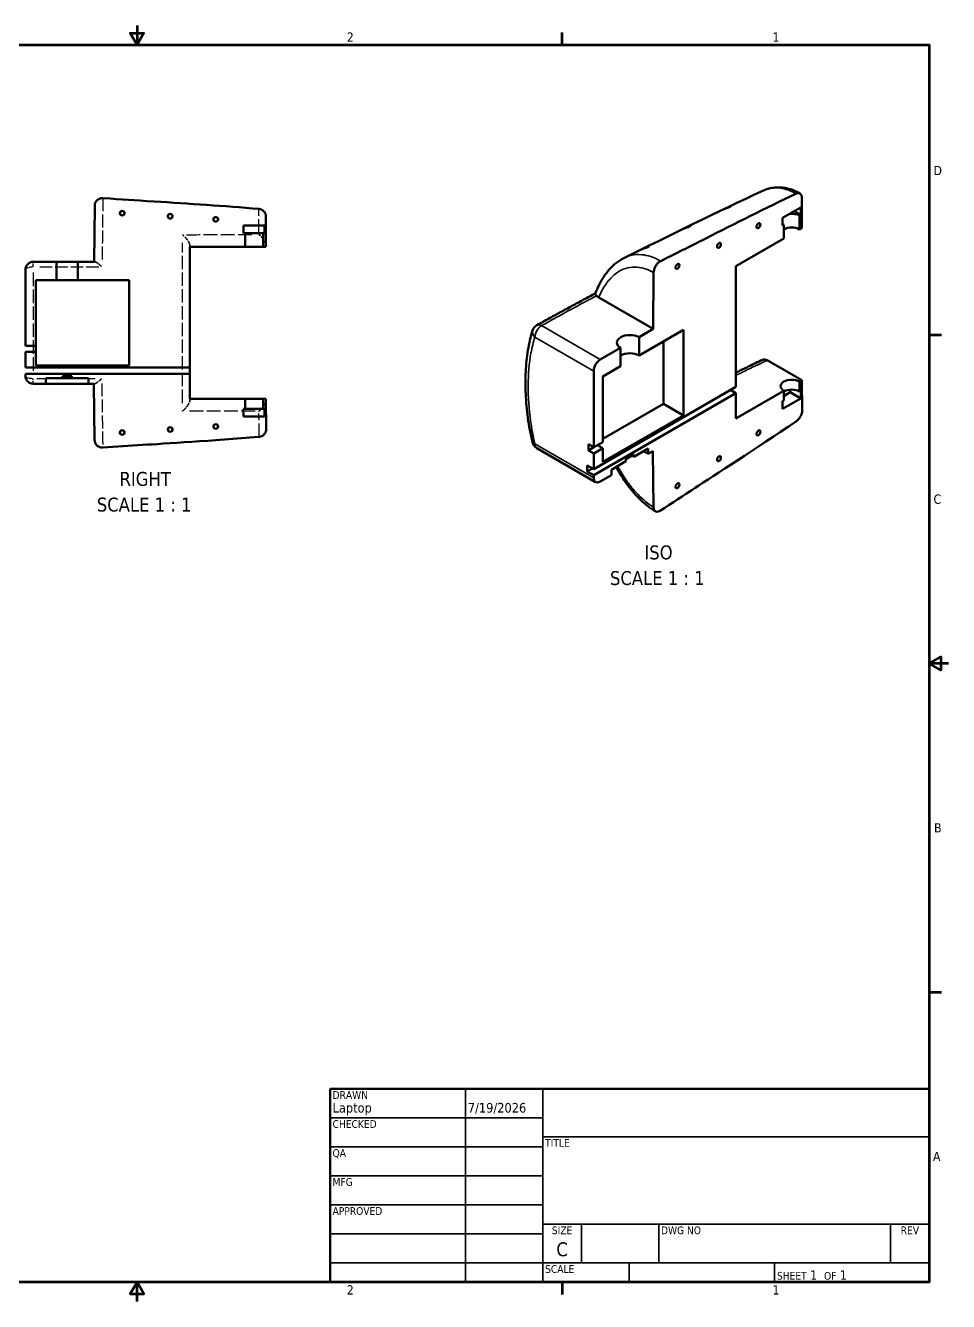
# Model space of a CAD drawing. Header units: millimetres. Extents: x 25 to 1092, y 13 to 851.
# Drawn here: x 485 to 1092, y 13 to 851 of the extents above; entities that cross this region are included whole.
import ezdxf
from ezdxf.enums import TextEntityAlignment as Align

# ---------------------------------------------------------------- set-up
doc = ezdxf.new("R2010")
doc.units = ezdxf.units.MM
doc.header["$LTSCALE"] = 50.8
doc.linetypes.add('DASHED', pattern=[0.2067, 0.1654, -0.0413])
for name, color, linetype, lineweight in [('Border (ANSI)', 7, 'Continuous', 70), ('Hidden (ANSI)', 7, 'DASHED', 35), ('Hidden Narrow (ANSI)', 7, 'DASHED', 25), ('Symbol (ANSI)', 7, 'Continuous', 25), ('Title (ANSI)', 7, 'Continuous', 50), ('Visible (ANSI)', 7, 'Continuous', 50), ('Visible Narrow (ANSI)', 7, 'Continuous', 35)]:
    doc.layers.add(name, color=color, linetype=linetype, lineweight=lineweight)
doc.styles.add('Label Text (ANSI)', font='tahoma.ttf')
doc.styles.add('Note Text (ANSI)', font='tahoma.ttf')
doc.styles.add('Text Style30', font='tahoma.ttf')
doc.styles.add('Text Style38', font='tahoma.ttf')
doc.styles.add('Text Style39', font='tahoma.ttf')

# ---------------------------------------------------------------- blocks, each defined once
blk = doc.blocks.new('Borders Default Border')
at = {"layer": 'Border (ANSI)'}
for p, q in [((16.5, 16.5), (16.5, 16.66)), ((21.25, 12.75), (21.41, 12.75)), ((21.25, 4.25), (21.41, 4.25)), ((16.5, 0.5), (16.5, 0.34))]:
    blk.add_line(p, q, dxfattribs=at)
at = {"layer": 'Border (ANSI)', "flags": 128}
for points in [[(11, 16.75), (11, 16.5), (10.913, 16.65), (11.087, 16.65), (11, 16.5)], [(0.75, 0.5), (0.75, 16.5), (21.25, 16.5), (21.25, 0.5), (0.75, 0.5)], [(21.5, 8.5), (21.25, 8.5), (21.4, 8.587), (21.4, 8.413), (21.25, 8.5)], [(11, 0.25), (11, 0.5), (10.913, 0.35), (11.087, 0.35), (11, 0.5)]]:
    blk.add_lwpolyline(points, dxfattribs=at)
at = {"layer": 'Border (ANSI)', "char_height": 0.12, "attachment_point": 7, "style": 'Note Text (ANSI)'}
for s, insert in [('2', (13.714, 16.54)), ('1', (19.223, 16.54)), ('D', (21.306, 14.815)), ('C', (21.306, 10.563)), ('B', (21.313, 6.315)), ('A', (21.299, 2.065)), ('2', (13.714, 0.34)), ('1', (19.223, 0.34))]:
    blk.add_mtext(s, dxfattribs=dict(at, insert=insert))
blk = doc.blocks.new('Title Blocks ANSI - Large')
at = {"layer": 'Title (ANSI)'}
for p, q in [((5, 7.45), (5, 4.95)), ((12.75, 7.45), (5, 7.45)), ((12.75, 4.95), (12.75, 7.45)), ((5, 4.95), (12.75, 4.95))]:
    blk.add_line(p, q, dxfattribs=at)
at = {"layer": 'Title (ANSI)', "lineweight": 35}
for p, q in [((6.75, 4.95), (6.75, 7.45)), ((7.75, 4.95), (7.75, 7.45)), ((5, 7.075), (7.75, 7.075)), ((7.75, 6.83), (12.75, 6.83)), ((5, 6.7), (7.75, 6.7)), ((5, 6.325), (7.75, 6.325)), ((5, 5.95), (7.75, 5.95)), ((12.75, 5.7), (7.75, 5.7)), ((8.25, 5.2), (8.25, 5.7)), ((9.25, 5.2), (9.25, 5.7)), ((12.25, 5.2), (12.25, 5.7)), ((5, 5.575), (7.75, 5.575)), ((7.75, 5.2), (5, 5.2)), ((12.75, 5.2), (7.75, 5.2)), ((8.87, 5.2), (8.87, 4.95)), ((10.75, 5.2), (10.75, 4.95))]:
    blk.add_line(p, q, dxfattribs=at)
at = {"layer": 'Title (ANSI)', "style": 'Text Style38'}
for s, p in [('DRAWN', (5.03, 7.42)), ('CHECKED', (5.03, 7.045)), ('TITLE', (7.78, 6.8)), ('QA', (5.03, 6.67)), ('MFG', (5.03, 6.295)), ('APPROVED', (5.03, 5.92)), ('DWG NO', (9.28, 5.67)), ('SCALE', (7.78, 5.17))]:
    blk.add_text(s, height=0.1, dxfattribs=at).set_placement(p, align=Align.TOP_LEFT)
for s, p in [('SIZE', (8, 5.67)), ('REV', (12.5, 5.67))]:
    blk.add_text(s, height=0.1, dxfattribs=at).set_placement(p, align=Align.TOP_CENTER)
at = {"layer": 'Title (ANSI)', "insert": (10.78, 4.98), "char_height": 0.12, "attachment_point": 7, "style": 'Note Text (ANSI)'}
blk.add_mtext('\\fTahoma|b0|i0;{\\H0.1000;SHEET}\\fTahoma|b0|i0;{\\H0.1200; 1  }\\fTahoma|b0|i0;{\\H0.1000;OF}\\fTahoma|b0|i0;{\\H0.1200; 1 }', dxfattribs=at)
at = {"layer": 'Title (ANSI)'}
for tag, height, style, p in [('AUTHOR', 0.125, 'Text Style39', (5.03, 7.105)), ('CREATION_DATE', 0.125, 'Text Style39', (6.78, 7.105)), ('CHECKED_BY', 0.125, 'Text Style39', (5.03, 6.73)), ('CHECKED_DATE', 0.125, 'Text Style39', (6.78, 6.73)), ('MFG_APPROVED_BY', 0.125, 'Text Style39', (5.03, 5.98)), ('MFG_APPROVED_DATE', 0.125, 'Text Style39', (6.78, 5.98)), ('ENG_APPROVED_BY', 0.125, 'Text Style39', (5.03, 5.605)), ('ENG_APPROVAL_DATE', 0.125, 'Text Style39', (6.78, 5.605)), ('PART_NUMBER', 0.18, 'Text Style30', (9.28, 5.23))]:
    blk.add_attdef(tag, text='', height=height, dxfattribs=dict(at, style=style)).set_placement(p, align=Align.BOTTOM_LEFT)
at = {"layer": 'Title (ANSI)', "lineweight": 30, "flags": 63}
blk.add_attdef('COMPANY', text='', height=0.125, dxfattribs=at).set_placement((10.25, 7.14), align=Align.MIDDLE_CENTER)
blk.add_attdef('TITLE', text='', height=0.18, dxfattribs=at).set_placement((7.78, 6.223), align=Align.MIDDLE_LEFT)
at = {"layer": 'Title (ANSI)'}
for tag, height, style, p in [('Sheet_Size', 0.18, 'Text Style30', (8, 5.375)), ('REVISION_NUMBER', 0.125, 'Text Style39', (12.5, 5.375))]:
    blk.add_attdef(tag, text='', height=height, dxfattribs=dict(at, style=style)).set_placement(p, align=Align.MIDDLE_CENTER)
at = {"layer": 'Title (ANSI)', "lineweight": 30, "flags": 63}
blk.add_attdef('Initial_View_Scale', text='', height=0.12, dxfattribs=at).set_placement((8.84, 4.98), align=Align.BOTTOM_RIGHT)

msp = doc.modelspace()

# ---------------------------------------------------------------- linework, layer by layer
at = {"layer": 'Hidden (ANSI)', "ltscale": 0.1199}
for p, q in [((593.47, 705.57), (593.47, 706.55)), ((593.47, 604.58), (593.47, 605.57))]:
    msp.add_line(p, q, dxfattribs=at)
at = {"layer": 'Hidden (ANSI)', "ltscale": 0.074575}
msp.add_line((531.03, 695.67), (530.68, 695.67), dxfattribs=at)
at = {"layer": 'Hidden (ANSI)', "ltscale": 0.073981}
msp.add_line((530.47, 615.56), (530.81, 615.56), dxfattribs=at)
at = {"layer": 'Hidden (ANSI)', "ltscale": 0.349112}
for points, knots in [([(593.47, 706.55), (593.47, 706.84), (593.4, 707.17), (593.13, 707.97), (592.9, 708.44), (592.27, 709.54), (591.83, 710.17), (590.96, 711.26), (590.54, 711.74), (589.67, 712.64), (589.21, 713.07), (588.74, 713.46), (588.74, 713.47), (588.74, 713.47)], [-0.9338854, -0.9338854, -0.9338854, -0.9338854, -0.7880215, -0.7880215, -0.6151552, -0.6151552, -0.3848877, -0.3848877, -0.1954749, -0.1954749, 0, 0, 0.0014095, 0.0014095, 0.0014095, 0.0014095]), ([(588.74, 597.66), (588.74, 597.66), (588.74, 597.67), (589.21, 598.06), (589.67, 598.49), (590.54, 599.39), (590.96, 599.87), (591.83, 600.96), (592.27, 601.6), (592.9, 602.69), (593.13, 603.16), (593.4, 603.96), (593.47, 604.29), (593.47, 604.58)], [-0.9266956, -0.9266956, -0.9266956, -0.9266956, -0.9252991, -0.9252991, -0.7316214, -0.7316214, -0.5439501, -0.5439501, -0.3157997, -0.3157997, -0.1445228, -0.1445228, 0, 0, 0, 0])]:
    msp.add_open_spline(points, degree=3, knots=knots, dxfattribs=at)
at = {"layer": 'Hidden (ANSI)', "ltscale": 0.343503}
msp.add_open_spline([(643.47, 706.78), (643.47, 707.1), (643.4, 707.46), (643.12, 708.32), (642.89, 708.81), (642.23, 709.96), (641.78, 710.61), (640.92, 711.67), (640.53, 712.11), (639.71, 712.94), (639.28, 713.33), (638.85, 713.68), (638.84, 713.68), (638.84, 713.68)], degree=3, knots=[-0.9188115, -0.9188115, -0.9188115, -0.9188115, -0.7705123, -0.7705123, -0.5931986, -0.5931986, -0.3579347, -0.3579347, -0.1812807, -0.1812807, 0, 0, 0.0013977, 0.0013977, 0.0013977, 0.0013977], dxfattribs=at)
at = {"layer": 'Hidden (ANSI)', "ltscale": 0.294575}
msp.add_open_spline([(531.03, 695.67), (531.22, 695.67), (531.49, 695.58), (532.21, 695.22), (532.69, 694.9), (533.61, 694.21), (534.04, 693.86), (534.91, 693.09), (535.37, 692.67), (535.82, 692.23), (535.83, 692.22), (535.83, 692.22)], degree=3, knots=[0, 0, 0, 0, 0.1718149, 0.1718149, 0.4030183, 0.4030183, 0.5880193, 0.5880193, 0.7796542, 0.7796542, 0.7810582, 0.7810582, 0.7810582, 0.7810582], dxfattribs=at)
at = {"layer": 'Hidden (ANSI)', "ltscale": 0.294398}
msp.add_open_spline([(530.81, 615.56), (531, 615.56), (531.27, 615.65), (531.99, 616.01), (532.47, 616.33), (533.38, 617.02), (533.81, 617.37), (534.68, 618.14), (535.14, 618.56), (535.59, 619.01), (535.59, 619.01), (535.6, 619.02)], degree=3, knots=[-0.7857275, -0.7857275, -0.7857275, -0.7857275, -0.612583, -0.612583, -0.3800094, -0.3800094, -0.1933586, -0.1933586, 0, 0, 0.0014132, 0.0014132, 0.0014132, 0.0014132], dxfattribs=at)
at = {"layer": 'Hidden (ANSI)', "ltscale": 0.343799}
msp.add_open_spline([(643.48, 604.38), (643.49, 604.06), (643.42, 603.7), (643.15, 602.84), (642.92, 602.35), (642.28, 601.2), (641.83, 600.56), (640.98, 599.49), (640.59, 599.04), (639.77, 598.21), (639.34, 597.81), (638.9, 597.45), (638.9, 597.45), (638.9, 597.45)], degree=3, knots=[0, 0, 0, 0, 0.1471994, 0.1471994, 0.3222435, 0.3222435, 0.5534356, 0.5534356, 0.7300825, 0.7300825, 0.9114479, 0.9114479, 0.912828, 0.912828, 0.912828, 0.912828], dxfattribs=at)
at = {"layer": 'Hidden Narrow (ANSI)', "ltscale": 0.416998}
for centre in [(549.05, 727.61), (580.6, 725.61), (610.52, 723.61), (580.6, 585.52), (610.52, 587.52), (549.05, 583.52)]:
    msp.add_circle(centre, 1.77, dxfattribs=at)
at = {"layer": 'Hidden Narrow (ANSI)', "ltscale": 0.268415}
msp.add_ellipse((490.47, 690.67), major_axis=(-5, 0), ratio=0.295265, start_param=4.771306, end_param=6.203613, dxfattribs=at)
at = {"layer": 'Hidden Narrow (ANSI)', "ltscale": 0.214369}
msp.add_ellipse((490.47, 690.67), major_axis=(0, 5), ratio=0.021618, start_param=5.075613, end_param=6.219629, dxfattribs=at)
at = {"layer": 'Hidden Narrow (ANSI)', "ltscale": 0.268411}
msp.add_ellipse((490.47, 620.56), major_axis=(-5, 0), ratio=0.29433, start_param=0.079571, end_param=1.511858, dxfattribs=at)
at = {"layer": 'Hidden Narrow (ANSI)', "ltscale": 0.214534}
msp.add_ellipse((490.47, 620.56), major_axis=(0, -5), ratio=0.021588, start_param=0.063605, end_param=1.208502, dxfattribs=at)
at = {"layer": 'Hidden Narrow (ANSI)', "ltscale": 1.004404}
msp.add_open_spline([(536.31, 737.3), (536.31, 737.17), (536.31, 736.98), (536.3, 736.22), (536.29, 735.47), (536.26, 733.29), (536.24, 731.72), (536.19, 728.13), (536.17, 726.12), (536.14, 723.96), (536.11, 721), (536.07, 717.77), (536, 710.99), (535.97, 707.45), (535.91, 701.05), (535.88, 698.25), (535.86, 695.4)], degree=3, knots=[-19.645518, -19.645518, -19.645518, -19.645518, -19.330488, -19.330488, -18.694843, -18.694843, -17.859549, -17.859549, -17.024256, -17.024256, -17.024256, -15.88082, -15.88082, -14.73739, -14.73739, -13.874447, -13.874447, -13.874447, -13.874447], dxfattribs=at)
at = {"layer": 'Hidden Narrow (ANSI)', "ltscale": 1.033069}
msp.add_open_spline([(638.84, 715.02), (638.85, 718.14), (638.86, 721.04), (638.87, 723.49), (638.87, 724.88), (638.88, 726.12), (638.89, 728.74), (638.9, 729.84), (638.9, 730.29), (638.9, 730.32), (638.9, 730.35)], degree=3, knots=[-3.010756, -3.010756, -3.010756, -3.010756, -1.885243, -1.885243, -1.885243, -1.248877, -1.248877, -0.278695, -0.278695, -0.158461, -0.158461, -0.158461, -0.158461], dxfattribs=at)
at = {"layer": 'Hidden Narrow (ANSI)', "ltscale": 1.077241}
msp.add_open_spline([(591.24, 713.48), (600.21, 713.51), (609.17, 713.54), (618.13, 713.58), (622.4, 713.6), (626.67, 713.62), (632.74, 713.65), (634.54, 713.66), (636.34, 713.67)], degree=3, knots=[-5.255546, -5.255546, -5.255546, -5.255546, -2.564816, -2.564816, -2.564816, -1.282408, -1.282408, -0.741511, -0.741511, -0.741511, -0.741511], dxfattribs=at)
at = {"layer": 'Hidden Narrow (ANSI)', "ltscale": 1.046829}
msp.add_open_spline([(588.73, 602.89), (588.73, 606.34), (588.72, 609.92), (588.71, 620.28), (588.71, 627.24), (588.71, 641.34), (588.71, 648.48), (588.71, 655.63), (588.71, 662.78), (588.71, 669.92), (588.71, 684), (588.71, 690.95), (588.72, 701.27), (588.73, 704.82), (588.73, 708.24)], degree=3, knots=[-14.768079, -14.768079, -14.768079, -14.768079, -13.642456, -13.642456, -11.587305, -11.587305, -9.532153, -9.532153, -9.532153, -7.478751, -7.478751, -5.425348, -5.425348, -4.309091, -4.309091, -4.309091, -4.309091], dxfattribs=at)
at = {"layer": 'Hidden Narrow (ANSI)', "ltscale": 1.058012}
msp.add_open_spline([(490.57, 688.57), (490.57, 685.55), (490.56, 682.5), (490.56, 671.79), (490.56, 664.05), (490.56, 656.3), (490.55, 648.48), (490.56, 640.66), (490.56, 629.49), (490.57, 626.06), (490.57, 622.67)], degree=3, knots=[-13.503362, -13.503362, -13.503362, -13.503362, -12.604428, -12.604428, -10.368228, -10.368228, -10.368228, -8.112087, -8.112087, -7.102653, -7.102653, -7.102653, -7.102653], dxfattribs=at)
at = {"layer": 'Hidden Narrow (ANSI)', "ltscale": 0.970231}
msp.add_open_spline([(533.57, 692.21), (525.09, 692.2), (516.6, 692.18), (508.11, 692.17), (504.34, 692.16), (500.57, 692.16), (495.47, 692.15), (494.16, 692.15), (492.84, 692.14)], degree=3, knots=[-4.802742, -4.802742, -4.802742, -4.802742, -2.260087, -2.260087, -2.260087, -1.130043, -1.130043, -0.735252, -0.735252, -0.735252, -0.735252], dxfattribs=at)
at = {"layer": 'Hidden Narrow (ANSI)', "ltscale": 0.965247}
msp.add_open_spline([(492.83, 619.09), (494.13, 619.09), (495.44, 619.09), (500.5, 619.08), (504.25, 619.07), (508.01, 619.07), (516.46, 619.05), (524.9, 619.04), (533.35, 619.02)], degree=3, knots=[-15.085354, -15.085354, -15.085354, -15.085354, -14.694653, -14.694653, -13.569871, -13.569871, -13.569871, -11.038761, -11.038761, -11.038761, -11.038761], dxfattribs=at)
at = {"layer": 'Hidden Narrow (ANSI)', "ltscale": 1.006122}
msp.add_open_spline([(535.64, 615.83), (535.68, 612.46), (535.73, 609.15), (535.82, 602.39), (535.86, 598.95), (535.96, 592.4), (536, 589.29), (536.05, 586.44), (536.08, 584.35), (536.11, 582.41), (536.17, 578.98), (536.19, 577.48), (536.23, 575.46), (536.24, 574.78), (536.25, 574.11), (536.25, 573.94), (536.26, 573.83)], degree=3, knots=[-6.102597, -6.102597, -6.102597, -6.102597, -5.081687, -5.081687, -3.964725, -3.964725, -2.847759, -2.847759, -2.847759, -2.027569, -2.027569, -1.207379, -1.207379, -0.60369, -0.60369, -0.321189, -0.321189, -0.321189, -0.321189], dxfattribs=at)
at = {"layer": 'Hidden Narrow (ANSI)', "ltscale": 1.078426}
msp.add_open_spline([(636.39, 597.46), (634.55, 597.47), (632.71, 597.48), (626.58, 597.51), (622.28, 597.53), (617.99, 597.55), (609.08, 597.59), (600.16, 597.62), (591.25, 597.65)], degree=3, knots=[-15.096447, -15.096447, -15.096447, -15.096447, -14.543423, -14.543423, -13.254124, -13.254124, -13.254124, -10.577452, -10.577452, -10.577452, -10.577452], dxfattribs=at)
at = {"layer": 'Hidden Narrow (ANSI)', "ltscale": 1.032627}
msp.add_open_spline([(639.12, 580.8), (639.12, 580.84), (639.12, 580.9), (639.11, 581.45), (639.09, 582.62), (639.05, 585.36), (639.03, 586.65), (639.02, 588.09), (638.99, 589.97), (638.96, 592.09), (638.93, 594.94), (638.92, 595.52), (638.91, 596.12)], degree=3, knots=[-17.912367, -17.912367, -17.912367, -17.912367, -17.744352, -17.744352, -16.765575, -16.765575, -16.120264, -16.120264, -16.120264, -15.275036, -15.275036, -15.06141, -15.06141, -15.06141, -15.06141], dxfattribs=at)
at = {"layer": 'Visible (ANSI)'}
for p, q in [((995.8, 717.85), (995.8, 737.71)), ((530.97, 732.55), (530.68, 695.67)), ((983.16, 724.56), (995.11, 731.46)), ((995.11, 731.46), (995.11, 726.46)), ((643.47, 705.57), (643.47, 725.43)), ((983.16, 719.56), (983.16, 724.56)), ((995.11, 726.46), (990.78, 728.96)), ((995.11, 726.46), (994.33, 726.01)), ((994.33, 726.01), (994.33, 717)), ((628.87, 714.58), (628.87, 719.58)), ((628.87, 719.58), (642.67, 719.58)), ((629.77, 714.58), (628.87, 714.58)), ((629.77, 705.57), (629.77, 714.58)), ((629.77, 714.58), (641.77, 714.58)), ((641.77, 714.58), (641.77, 705.57)), ((642.67, 714.58), (641.77, 714.58)), ((642.67, 719.58), (642.67, 714.58)), ((983.94, 720.01), (983.16, 719.56)), ((983.94, 710.99), (983.94, 720.01)), ((994.33, 717), (995.8, 717.85)), ((593.47, 705.57), (629.77, 705.57)), ((593.47, 626.19), (593.47, 705.57)), ((641.77, 705.57), (629.77, 705.57)), ((641.77, 705.57), (643.47, 705.57)), ((952.5, 692.84), (983.94, 710.99)), ((485.47, 690.67), (485.47, 640.57)), ((505.9, 695.67), (490.47, 695.67)), ((505.9, 695.67), (519.9, 695.67)), ((505.9, 683.67), (505.9, 695.67)), ((530.68, 695.67), (519.9, 695.67)), ((519.9, 695.67), (519.9, 683.67)), ((898.37, 688.58), (898.12, 651.55)), ((952.5, 613.46), (952.5, 692.84)), ((492.37, 640.57), (492.37, 683.67)), ((492.37, 683.67), (505.9, 683.67)), ((519.9, 683.67), (505.9, 683.67)), ((519.9, 683.67), (553.57, 683.67)), ((553.57, 683.67), (553.57, 627.47)), ((898.12, 651.55), (862.24, 672.26)), ((898.12, 651.55), (888.78, 646.15)), ((888.78, 634.15), (917.94, 650.99)), ((888.78, 646.15), (888.78, 634.15)), ((917.94, 650.99), (917.94, 594.79)), ((485.47, 640.57), (492.37, 640.57)), ((492.37, 640.57), (492.37, 636.57)), ((876.65, 639.15), (863.29, 631.44)), ((876.65, 627.15), (876.65, 639.15)), ((904.86, 643.44), (904.86, 602.34)), ((485.47, 636.57), (485.47, 626.19)), ((492.37, 636.57), (485.47, 636.57)), ((492.37, 627.47), (492.37, 636.57)), ((995.8, 617.84), (973.03, 630.99)), ((485.47, 626.19), (593.47, 626.19)), ((485.47, 622.19), (485.47, 620.56)), ((593.47, 622.19), (485.47, 622.19)), ((553.57, 627.47), (492.37, 627.47)), ((509.9, 619.15), (509.9, 620.56)), ((509.9, 620.56), (515.9, 620.56)), ((515.9, 620.56), (515.9, 619.15)), ((593.47, 626.19), (593.47, 622.19)), ((593.47, 605.57), (593.47, 622.19)), ((858.96, 623.94), (858.96, 573.83)), ((864.94, 620.39), (876.65, 627.15)), ((864.94, 577.28), (864.94, 620.39)), ((490.47, 615.56), (498.9, 615.56)), ((498.9, 615.56), (498.9, 619.15)), ((498.9, 619.15), (509.9, 619.15)), ((526.9, 615.56), (498.9, 615.56)), ((509.9, 619.15), (515.9, 619.15)), ((515.9, 619.15), (526.9, 619.15)), ((526.9, 619.15), (526.9, 615.56)), ((526.9, 615.56), (530.47, 615.56)), ((530.47, 615.56), (530.92, 578.55)), ((858.96, 559.46), (952.5, 613.46)), ((995.8, 617.84), (994.33, 616.99)), ((994.33, 616.99), (994.33, 610.49)), ((995.99, 598.16), (995.8, 617.84)), ((629.77, 605.57), (593.47, 605.57)), ((629.77, 599.07), (629.77, 605.57)), ((629.77, 605.57), (641.77, 605.57)), ((641.77, 605.57), (641.77, 599.07)), ((643.47, 605.57), (641.77, 605.57)), ((643.69, 585.78), (643.47, 605.57)), ((952.5, 609.46), (858.96, 555.46)), ((949.03, 611.46), (952.5, 609.46)), ((983.94, 610.99), (952.5, 592.84)), ((952.5, 592.84), (952.5, 609.46)), ((995.11, 605.94), (983.16, 599.04)), ((983.16, 604.04), (983.94, 604.49)), ((983.16, 599.04), (983.16, 604.04)), ((983.94, 604.49), (983.94, 610.99)), ((983.94, 607.49), (988.18, 609.94)), ((988.18, 609.94), (988.18, 611.69)), ((995.11, 605.94), (988.18, 609.94)), ((994.33, 610.49), (995.11, 610.94)), ((995.11, 610.94), (995.11, 605.94)), ((628.87, 594.07), (628.87, 599.07)), ((628.87, 599.07), (629.77, 599.07)), ((641.77, 599.07), (629.77, 599.07)), ((641.77, 599.07), (642.67, 599.07)), ((642.67, 599.07), (642.67, 594.07)), ((904.86, 602.34), (864.94, 579.28)), ((917.94, 594.79), (904.86, 602.34)), ((642.67, 594.07), (628.87, 594.07)), ((917.94, 594.79), (864.94, 564.18)), ((860.23, 551.03), (821.57, 573.35)), ((855.5, 571.83), (855.5, 575.83)), ((855.5, 575.83), (858.96, 573.83)), ((855.5, 571.83), (858.96, 573.83)), ((858.96, 569.83), (855.5, 571.83)), ((858.96, 573.83), (864.94, 577.28)), ((864.94, 573.28), (858.96, 569.83)), ((861.47, 575.28), (864.94, 573.28)), ((864.94, 564.18), (864.94, 573.28)), ((885.31, 567.63), (894.84, 573.13)), ((894.84, 573.13), (894.84, 569.55)), ((894.84, 569.55), (897.93, 571.33)), ((897.93, 571.33), (898.32, 534.54)), ((854.63, 561.96), (858.96, 559.46)), ((854.63, 557.96), (854.63, 561.96)), ((858.96, 569.83), (858.96, 559.46)), ((870.59, 559.13), (880.12, 564.63)), ((880.12, 566.05), (885.31, 569.05)), ((880.12, 564.63), (880.12, 566.05)), ((885.31, 569.05), (885.31, 567.63)), ((858.09, 559.96), (854.63, 557.96)), ((858.96, 555.46), (854.63, 557.96)), ((858.96, 555.46), (858.96, 553.83)), ((863.29, 551.33), (870.59, 555.55)), ((870.59, 555.55), (870.59, 559.13))]:
    msp.add_line(p, q, dxfattribs=at)
for centre in [(549.05, 727.61), (580.6, 725.61), (610.52, 723.61), (580.6, 585.52), (610.52, 587.52), (549.05, 583.52)]:
    msp.add_circle(centre, 1.5, dxfattribs=at)
for centre, radius, start, end in [((490.47, 690.67), 5, 90, 180), ((824.66, 648.74), 6.12, 118.93869, 162.43459), ((490.47, 620.56), 5, 180, 270), ((824.63, 578.65), 6.12, 193.0138, 240)]:
    msp.add_arc(centre, radius, start, end, dxfattribs=at)
for centre in [(967.26, 719.41), (941.35, 706.45), (914.03, 692.68), (967.26, 583.31), (941.35, 566.35), (914.03, 548.58)]:
    msp.add_ellipse(centre, major_axis=(-0.92, -1.59), ratio=0.57735, dxfattribs=at)
for centre, major_axis, start_param, end_param in [((989.17, 722.99), (7.35, 0), 0.792886, 1.784197), ((989.17, 722.99), (-7.35, 0), 0.612057, 0.77791), ((989.17, 713.97), (-7.35, 0), 3.934479, 5.505275), ((882.77, 642.62), (-8.57, 0), 3.936057, 7.059517), ((863.29, 626.44), (3.06, 5.3), 0.785398, 2.356194), ((882.77, 630.62), (-8.57, 0), 3.936057, 5.506853), ((989.13, 613.99), (-7.35, 0), 3.926991, 7.068583), ((989.13, 607.49), (-7.35, 0), 3.926991, 5.497787), ((882.71, 562.55), (-17.15, 0), 3.926991, 4.18611), ((882.71, 566.13), (3.67, 0), 0.785398, 1.275742), ((863.29, 556.33), (-3.06, -5.3), 5.497787, 7.068583)]:
    msp.add_ellipse(centre, major_axis=major_axis, ratio=0.57735, start_param=start_param, end_param=end_param, dxfattribs=at)
for points in [[(878.83, 698.17), (908.96, 712.97), (939.43, 728.23), (970.58, 742.47)], [(860.84, 673.41), (861.19, 672.98), (861.66, 672.59), (862.24, 672.26)], [(970.22, 631.43), (970.18, 631.41), (970.14, 631.4), (970.1, 631.38)]]:
    msp.add_open_spline(points, degree=3, dxfattribs=at)
for points, knots in [([(991.84, 740.4), (971.99, 730.92), (952.1, 720.92), (920.5, 704.92), (914.6, 701.98), (903, 696.2)], [-15.582254, -15.582254, -15.582254, -15.582254, -8.656212, -8.656212, -4.583061, -4.583061, -4.583061, -4.583061]), ([(994.53, 740.51), (992.91, 741.45), (991.24, 742.24), (987.89, 743.5), (986.2, 743.96), (982.84, 744.53), (981.18, 744.64), (977.94, 744.53), (976.37, 744.31), (973.36, 743.59), (971.93, 743.08), (970.58, 742.47)], [0, 0, 0, 0, 0.470016, 0.470016, 0.940031, 0.940031, 1.410047, 1.410047, 1.880063, 1.880063, 2.350078, 2.350078, 2.350078, 2.350078]), ([(991.84, 740.4), (992.41, 740.67), (992.95, 740.81), (993.96, 740.79), (994.4, 740.64), (995.1, 740.1), (995.36, 739.73), (995.71, 738.83), (995.8, 738.3), (995.8, 737.71)], [0, 0, 0, 0, 0.1953222, 0.1953222, 0.3906445, 0.3906445, 0.5675697, 0.5675697, 0.744495, 0.744495, 0.744495, 0.744495]), ([(530.97, 732.55), (530.98, 733.2), (531.11, 733.85), (531.61, 735.05), (531.98, 735.59), (532.9, 736.51), (533.45, 736.88), (534.41, 737.28), (534.78, 737.39), (535.54, 737.51), (535.93, 737.53), (536.32, 737.5)], [0, 0, 0, 0, 0.1953222, 0.1953222, 0.3906445, 0.3906445, 0.5859667, 0.5859667, 0.7019283, 0.7019283, 0.8178898, 0.8178898, 0.8178898, 0.8178898]), ([(638.9, 730.41), (615.98, 732.39), (593.01, 733.87), (556.52, 736.12), (549.72, 736.58), (536.32, 737.5)], [-15.582254, -15.582254, -15.582254, -15.582254, -8.656212, -8.656212, -4.583061, -4.583061, -4.583061, -4.583061]), ([(638.9, 730.41), (639.55, 730.35), (640.18, 730.17), (641.34, 729.57), (641.85, 729.17), (642.66, 728.22), (642.96, 727.71), (643.37, 726.6), (643.47, 726.02), (643.47, 725.43)], [0, 0, 0, 0, 0.1953222, 0.1953222, 0.3906445, 0.3906445, 0.5675697, 0.5675697, 0.744495, 0.744495, 0.744495, 0.744495]), ([(947.71, 731.45), (947.45, 731.35), (947.17, 731.24), (946.48, 730.98), (946.07, 730.83), (945.39, 730.58), (945.11, 730.48), (944.78, 730.36), (944.7, 730.33), (944.67, 730.33), (944.69, 730.34), (944.79, 730.39), (944.86, 730.43), (945.04, 730.52), (945.15, 730.57), (945.42, 730.7), (945.57, 730.77), (945.94, 730.94), (946.17, 731.05), (946.71, 731.3), (947.03, 731.44), (947.71, 731.73), (948.05, 731.86), (948.59, 732.04), (948.78, 732.09), (948.97, 732.11), (949, 732.09), (948.95, 732.03), (948.91, 732), (948.78, 731.92), (948.7, 731.88), (948.5, 731.79), (948.38, 731.73), (948.08, 731.6), (947.89, 731.52), (947.71, 731.45)], [-1.027782, -1.027782, -1.027782, -1.027782, -0.958851, -0.958851, -0.859725, -0.859725, -0.765799, -0.765799, -0.692566, -0.692566, -0.644273, -0.644273, -0.605859, -0.605859, -0.568649, -0.568649, -0.527622, -0.527622, -0.474576, -0.474576, -0.404545, -0.404545, -0.317384, -0.317384, -0.228153, -0.228153, -0.15929, -0.15929, -0.118774, -0.118774, -0.084264, -0.084264, -0.047984, -0.047984, 0, 0, 0, 0]), ([(921.62, 718.72), (921.6, 718.71), (921.58, 718.7), (921.29, 718.58), (920.99, 718.47), (920.29, 718.21), (919.89, 718.07), (919.2, 717.83), (918.91, 717.72), (918.54, 717.6), (918.45, 717.57), (918.4, 717.57), (918.41, 717.58), (918.5, 717.64), (918.56, 717.67), (918.74, 717.76), (918.84, 717.81), (919.1, 717.93), (919.24, 718), (919.59, 718.17), (919.81, 718.27), (920.33, 718.51), (920.64, 718.64), (921.3, 718.93), (921.64, 719.06), (922.23, 719.26), (922.46, 719.32), (922.7, 719.35), (922.75, 719.33), (922.73, 719.27), (922.69, 719.24), (922.58, 719.17), (922.51, 719.12), (922.33, 719.03), (922.22, 718.98), (921.95, 718.85), (921.79, 718.79), (921.62, 718.72)], [-1.039158, -1.039158, -1.039158, -1.039158, -1.033502, -1.033502, -0.96203, -0.96203, -0.864651, -0.864651, -0.769623, -0.769623, -0.693526, -0.693526, -0.642856, -0.642856, -0.603271, -0.603271, -0.565813, -0.565813, -0.524749, -0.524749, -0.472215, -0.472215, -0.402472, -0.402472, -0.316836, -0.316836, -0.227003, -0.227003, -0.154446, -0.154446, -0.112404, -0.112404, -0.07833, -0.07833, -0.043487, -0.043487, 0, 0, 0, 0]), ([(894.14, 705.13), (894.1, 705.11), (894.05, 705.09), (893.73, 704.97), (893.44, 704.86), (892.74, 704.61), (892.34, 704.47), (891.64, 704.22), (891.34, 704.12), (890.95, 704), (890.85, 703.97), (890.79, 703.97), (890.79, 703.98), (890.87, 704.03), (890.93, 704.06), (891.09, 704.14), (891.19, 704.19), (891.44, 704.31), (891.58, 704.38), (891.92, 704.54), (892.12, 704.64), (892.63, 704.86), (892.93, 705), (893.6, 705.27), (893.94, 705.4), (894.55, 705.61), (894.8, 705.68), (895.09, 705.72), (895.16, 705.71), (895.16, 705.66), (895.14, 705.63), (895.04, 705.56), (894.98, 705.52), (894.81, 705.43), (894.71, 705.38), (894.45, 705.26), (894.3, 705.2), (894.14, 705.13)], [-1.048273, -1.048273, -1.048273, -1.048273, -1.035647, -1.035647, -0.965026, -0.965026, -0.868166, -0.868166, -0.772659, -0.772659, -0.695212, -0.695212, -0.642863, -0.642863, -0.602589, -0.602589, -0.56521, -0.56521, -0.524579, -0.524579, -0.473399, -0.473399, -0.404409, -0.404409, -0.319917, -0.319917, -0.229168, -0.229168, -0.153436, -0.153436, -0.109424, -0.109424, -0.075113, -0.075113, -0.040956, -0.040956, 0, 0, 0, 0]), ([(860.03, 674.88), (860.78, 676.83), (861.6, 678.73), (863.43, 682.39), (864.44, 684.16), (866.65, 687.54), (867.87, 689.15), (870.53, 692.17), (871.99, 693.57), (875.19, 696.11), (876.93, 697.24), (878.83, 698.17)], [13.815566, 13.815566, 13.815566, 13.815566, 14.502341, 14.502341, 15.189116, 15.189116, 15.875891, 15.875891, 16.562666, 16.562666, 17.249441, 17.249441, 17.249441, 17.249441]), ([(898.37, 688.58), (898.37, 689.24), (898.49, 689.95), (898.92, 691.4), (899.24, 692.13), (900.04, 693.51), (900.51, 694.15), (901.34, 695.02), (901.67, 695.32), (902.33, 695.82), (902.66, 696.04), (903, 696.2)], [0, 0, 0, 0, 0.1953222, 0.1953222, 0.3906445, 0.3906445, 0.5859667, 0.5859667, 0.7019283, 0.7019283, 0.8178898, 0.8178898, 0.8178898, 0.8178898]), ([(821.7, 654.1), (824.23, 655.5), (826.78, 656.91), (831.87, 659.7), (834.43, 661.1), (839.54, 663.88), (842.1, 665.27), (847.23, 668.04), (849.79, 669.43), (854.92, 672.18), (857.48, 673.56), (860.05, 674.93)], [0.509281, 0.509281, 0.509281, 0.509281, 1.368195, 1.368195, 2.22711, 2.22711, 3.086024, 3.086024, 3.944938, 3.944938, 4.799101, 4.799101, 4.799101, 4.799101]), ([(860.84, 673.41), (860.55, 673.78), (860.34, 674.07), (860.04, 674.59), (859.99, 674.78), (860.03, 674.88)], [0, 0, 0, 0, 0.1718149, 0.1718149, 0.3859803, 0.3859803, 0.3859803, 0.3859803]), ([(818.67, 577.27), (817.41, 582.68), (816.44, 588.03), (814.98, 598.54), (814.5, 603.71), (814.02, 613.82), (814.02, 618.77), (814.51, 628.39), (815, 633.06), (816.5, 642.09), (817.51, 646.44), (818.82, 650.59)], [6.747059, 6.747059, 6.747059, 6.747059, 8.169438, 8.169438, 9.591818, 9.591818, 11.014198, 11.014198, 12.436578, 12.436578, 13.858957, 13.858957, 13.858957, 13.858957]), ([(952.5, 622.92), (955.19, 624.23), (957.89, 625.54), (963.76, 628.36), (966.92, 629.87), (970.1, 631.38)], [13.949193, 13.949193, 13.949193, 13.949193, 14.809774, 14.809774, 15.811949, 15.811949, 15.811949, 15.811949]), ([(973.03, 630.99), (972.46, 631.32), (971.89, 631.51), (970.95, 631.61), (970.56, 631.57), (970.22, 631.43)], [0, 0, 0, 0, 0.1971305, 0.1971305, 0.3548874, 0.3548874, 0.3548874, 0.3548874]), ([(995.99, 598.16), (996, 597.51), (995.89, 596.8), (995.48, 595.35), (995.17, 594.62), (994.42, 593.29), (993.99, 592.69), (993.06, 591.64), (992.55, 591.19), (992.03, 590.84)], [0, 0, 0, 0, 0.1953222, 0.1953222, 0.3906445, 0.3906445, 0.5703151, 0.5703151, 0.7499857, 0.7499857, 0.7499857, 0.7499857]), ([(992.03, 590.84), (991.89, 590.74), (991.74, 590.64), (965.82, 573.1), (938.18, 555.29), (918.08, 542.22), (910.51, 537.25), (902.95, 532.28)], [-79.748792, -79.748792, -79.748792, -79.748792, -79.701982, -79.701982, -71.401844, -71.401844, -66.402311, -66.402311, -66.402311, -66.402311]), ([(536.26, 573.63), (535.61, 573.58), (534.96, 573.66), (533.72, 574.07), (533.15, 574.4), (532.16, 575.25), (531.76, 575.76), (531.29, 576.69), (531.15, 577.05), (530.97, 577.79), (530.92, 578.17), (530.92, 578.55)], [0, 0, 0, 0, 0.1953222, 0.1953222, 0.3906445, 0.3906445, 0.5859667, 0.5859667, 0.7008787, 0.7008787, 0.8157907, 0.8157907, 0.8157907, 0.8157907]), ([(639.12, 580.74), (638.95, 580.73), (638.78, 580.71), (608.85, 578.14), (576.94, 576.29), (553.73, 574.83), (545, 574.23), (536.26, 573.63)], [-79.748792, -79.748792, -79.748792, -79.748792, -79.701982, -79.701982, -71.401844, -71.401844, -66.402311, -66.402311, -66.402311, -66.402311]), ([(643.69, 585.78), (643.7, 585.13), (643.58, 584.48), (643.09, 583.27), (642.74, 582.72), (641.87, 581.82), (641.38, 581.47), (640.3, 580.95), (639.72, 580.79), (639.12, 580.74)], [0, 0, 0, 0, 0.1953222, 0.1953222, 0.3906445, 0.3906445, 0.5703151, 0.5703151, 0.7499857, 0.7499857, 0.7499857, 0.7499857]), ([(899.59, 531.8), (896.06, 533.83), (892.68, 536.49), (886.02, 542.95), (882.81, 546.84), (877.64, 554.15), (875.56, 557.49), (873.65, 560.9)], [0, 0, 0, 0, 1.039857, 1.039857, 2.20095, 2.20095, 3.111329, 3.111329, 3.111329, 3.111329]), ([(902.95, 532.28), (902.39, 531.92), (901.82, 531.67), (900.75, 531.46), (900.26, 531.5), (899.4, 531.86), (899.05, 532.17), (898.64, 532.86), (898.53, 533.15), (898.37, 533.8), (898.32, 534.16), (898.32, 534.54)], [0, 0, 0, 0, 0.1953222, 0.1953222, 0.3906445, 0.3906445, 0.5859667, 0.5859667, 0.7008787, 0.7008787, 0.8157907, 0.8157907, 0.8157907, 0.8157907])]:
    msp.add_open_spline(points, degree=3, knots=knots, dxfattribs=at)
at = {"layer": 'Visible Narrow (ANSI)'}
for p, q in [((820.33, 646.24), (858.96, 623.94)), ((863.29, 631.44), (824.66, 653.74)), ((858.96, 553.83), (820.3, 576.15))]:
    msp.add_line(p, q, dxfattribs=at)
for centre, major_axis, ratio, start_param, end_param in [((824.66, 648.74), (-2.96, 5.36), 0.564734, 5.508366, 6.283185), ((824.66, 648.74), (-5.84, 1.85), 0.722081, 0, 0.987319), ((824.66, 648.74), (3.06, 5.3), 0.57735, 0.785398, 2.356194), ((824.63, 578.65), (-5.97, -1.38), 0.381845, 0, 0.674728), ((824.63, 578.65), (-3.06, -5.3), 0.57735, 5.497787, 6.283185)]:
    msp.add_ellipse(centre, major_axis=major_axis, ratio=ratio, start_param=start_param, end_param=end_param, dxfattribs=at)
for points, knots in [([(970.59, 742.47), (971.7, 742.98), (972.87, 743.39), (974.11, 743.69), (975.81, 744.11), (977.62, 744.31), (982.48, 744.14), (985.68, 743.39), (989.93, 741.45), (990.89, 740.96), (991.84, 740.4)], [-2.350078, -2.350078, -2.350078, -2.350078, -1.885243, -1.885243, -1.885243, -1.248877, -1.248877, -0.278695, -0.278695, 0, 0, 0, 0]), ([(903, 696.2), (900.86, 697.44), (898.71, 698.41), (894.54, 699.79), (892.51, 700.2), (888.02, 700.58), (885.62, 700.37), (881.79, 699.44), (880.26, 698.88), (878.83, 698.17)], [-19.966133, -19.966133, -19.966133, -19.966133, -19.330488, -19.330488, -18.694843, -18.694843, -17.859549, -17.859549, -17.249441, -17.249441, -17.249441, -17.249441]), ([(862.24, 672.26), (862.94, 673.91), (863.7, 675.5), (865.97, 679.65), (867.62, 682.06), (871.35, 686.27), (873.44, 688.08), (875.78, 689.45), (877.5, 690.46), (879.34, 691.23), (883.3, 692.19), (885.42, 692.37), (889.34, 692.03), (891.1, 691.67), (894.7, 690.47), (896.53, 689.64), (898.37, 688.58)], [14.080705, 14.080705, 14.080705, 14.080705, 14.73739, 14.73739, 15.88082, 15.88082, 17.024256, 17.024256, 17.024256, 17.859549, 17.859549, 18.694843, 18.694843, 19.330488, 19.330488, 19.966133, 19.966133, 19.966133, 19.966133]), ([(824.66, 653.74), (826.49, 654.75), (828.32, 655.76), (833.5, 658.61), (836.85, 660.44), (840.2, 662.27), (846.95, 665.95), (853.73, 669.6), (860.54, 673.24)], [0.509281, 0.509281, 0.509281, 0.509281, 1.130043, 1.130043, 2.260087, 2.260087, 2.260087, 4.532276, 4.532276, 4.532276, 4.532276]), ([(820.3, 576.15), (819.14, 581.17), (818.22, 586.13), (816.38, 599.07), (815.84, 606.91), (815.88, 614.41), (815.92, 621.84), (816.52, 628.95), (818.39, 639.29), (819.26, 642.86), (820.33, 646.24)], [6.747059, 6.747059, 6.747059, 6.747059, 8.112087, 8.112087, 10.368228, 10.368228, 10.368228, 12.604428, 12.604428, 13.858957, 13.858957, 13.858957, 13.858957]), ([(952.5, 621.11), (955.24, 622.45), (957.99, 623.79), (964.79, 627.07), (968.84, 629.01), (972.92, 630.94), (972.95, 630.95), (972.99, 630.97), (973.03, 630.99)], [13.662391, 13.662391, 13.662391, 13.662391, 14.543423, 14.543423, 15.832722, 15.832722, 15.832722, 15.844351, 15.844351, 15.844351, 15.844351]), ([(898.32, 534.54), (896.58, 535.55), (894.83, 536.76), (891.41, 539.52), (889.73, 541.07), (885.89, 545.03), (883.79, 547.55), (879.84, 552.86), (877.99, 555.66), (876.28, 558.54), (875.7, 559.5), (875.14, 560.47), (874.6, 561.45)], [0, 0, 0, 0, 0.60369, 0.60369, 1.207379, 1.207379, 2.027569, 2.027569, 2.847759, 2.847759, 2.847759, 3.122101, 3.122101, 3.122101, 3.122101])]:
    msp.add_open_spline(points, degree=3, knots=knots, dxfattribs=at)
msp.add_open_spline([(860.54, 673.24), (860.64, 673.3), (860.74, 673.35), (860.84, 673.41)], degree=3, dxfattribs=at)

# ---------------------------------------------------------------- block references
at = {"xscale": 50.8, "yscale": 50.8, "zscale": 50.8}
msp.add_blockref('Borders Default Border', (0, 0), dxfattribs=at)
msp.add_blockref('Title Blocks ANSI - Large', (431.8, -226.06), dxfattribs=at).add_auto_attribs({'AUTHOR': 'Laptop', 'CREATION_DATE': '7/19/2026', 'Sheet_Size': 'C'})

# ---------------------------------------------------------------- texts
at = {"layer": 'Symbol (ANSI)', "char_height": 9.144, "attachment_point": 7, "style": 'Label Text (ANSI)'}
for s, insert in [('RIGHT', (547.28, 548.33)), ('SCALE 1 : 1', (532.34, 531.46)), ('ISO', (892.34, 500.02)), ('SCALE 1 : 1', (869.68, 483.17))]:
    msp.add_mtext(s, dxfattribs=dict(at, insert=insert))

doc.saveas('drawing.dxf')
